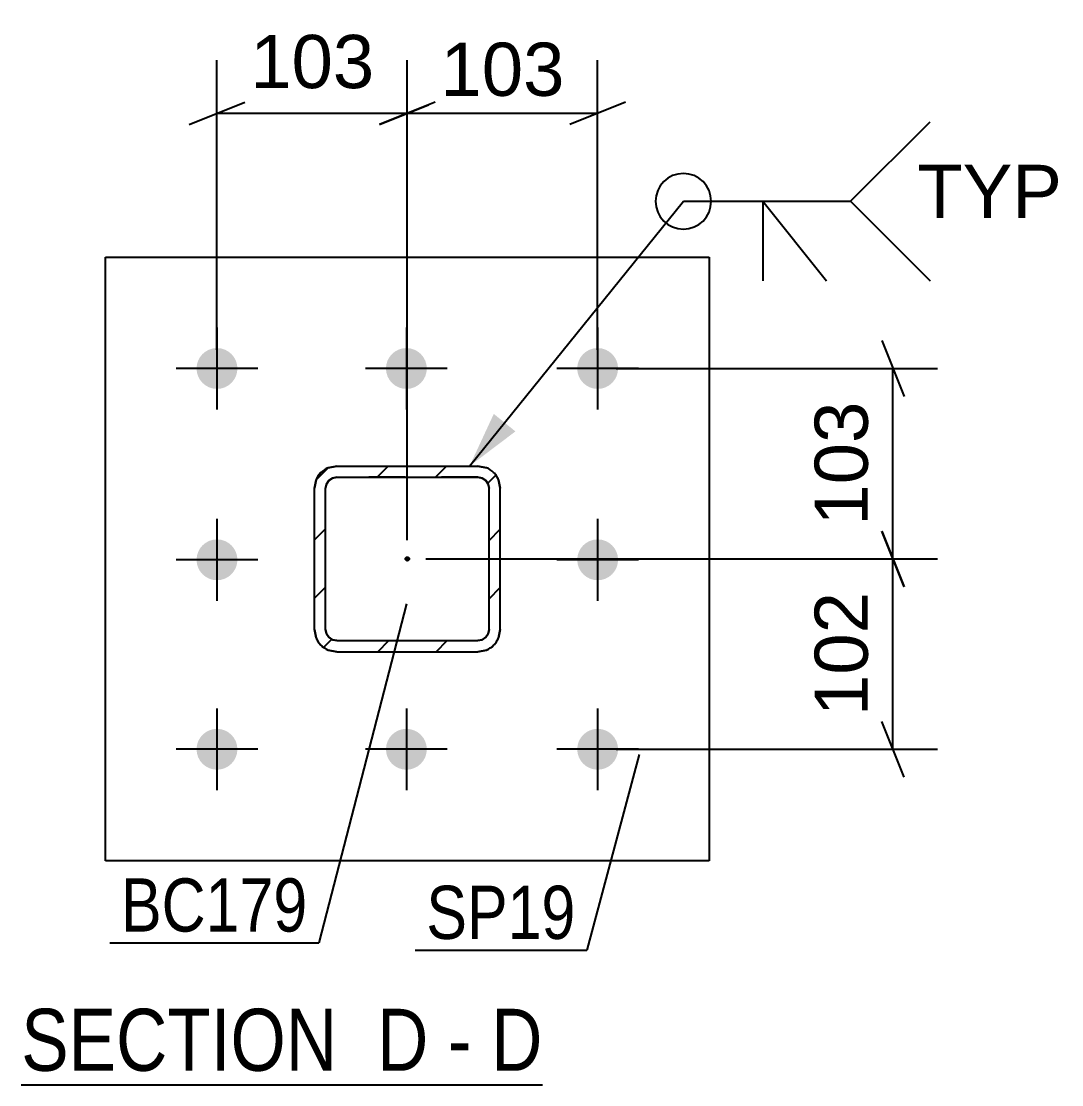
# Model space of a CAD drawing. Header units: millimetres. Extents: x -57 to 784, y -422 to 172.
# Drawn here: x 54.9 to 111, y -335.6 to -278.4 of the extents above; entities that cross this region are included whole.
import ezdxf

# ---------------------------------------------------------------- set-up
doc = ezdxf.new("R2010")
doc.units = ezdxf.units.MM
doc.linetypes.add('DXK_LINE_DOT2', pattern=[3.9198, 1.9599, -1.9599])
doc.linetypes.add('DXK_LINE_DOT3', pattern=[5.9187, 2.979, -0.9799, 0.9799, -0.9799])
doc.styles.add('Arial', font='ARIAL.TTF', dxfattribs={"height": 0.2})
doc.styles.add('Arial Narrow', font='ARIALN.TTF', dxfattribs={"height": 0.2})

# ---------------------------------------------------------------- blocks, each defined once
blk = doc.blocks.new('Unknown-122571766-47 - 2436')
at = {"color": 6, "linetype": 'Continuous'}
blk.add_line((54.939, -335.607), (83.01, -335.607), dxfattribs=at)
at = {"color": 0, "linetype": 'Continuous'}
for points in [[(73.048, -334.857), (73.048, -331.357), (54.939, -331.357), (54.939, -334.857)], [(76.866, -334.857), (76.866, -331.357), (74.098, -331.357), (74.098, -334.857)], [(79.191, -334.857), (79.191, -331.357), (77.916, -331.357), (77.916, -334.857)], [(83.01, -334.857), (83.01, -331.357), (80.241, -331.357), (80.241, -334.857)]]:
    blk.add_wipeout(points, dxfattribs=at)
at = {"color": 7, "linetype": 'Continuous', "style": 'Arial Narrow'}
for s, height, p in [('SECTION ', 3.3405, (54.939, -334.857)), ('D', 3.34, (74.098, -334.857)), ('D', 3.34, (80.241, -334.857)), ('-', 3.34, (77.916, -334.857))]:
    blk.add_text(s, height=height, dxfattribs=at).set_placement(p)
blk = doc.blocks.new('Bolt-122571766-2462 - 2436')
at = {"linetype": 'Continuous'}
for points in [[(66.579, -297.046, -1), (64.379, -297.046, -1)], [(76.779, -297.046, -1), (74.579, -297.046, -1)], [(87.079, -297.046, -1), (84.879, -297.046, -1)], [(66.579, -307.346, -1), (64.379, -307.346, -1)], [(87.079, -307.346, -1), (84.879, -307.346, -1)], [(66.579, -317.546, -1), (64.379, -317.546, -1)], [(76.779, -317.546, -1), (74.579, -317.546, -1)], [(87.079, -317.546, -1), (84.879, -317.546, -1)]]:
    blk.add_hatch(color=1, dxfattribs=at).paths.add_polyline_path(points)
at = {"color": 1, "linetype": 'Continuous'}
for p, q in [((65.479, -294.846), (65.479, -299.246)), ((75.679, -294.846), (75.679, -299.246)), ((85.979, -294.846), (85.979, -299.246)), ((67.679, -297.046), (63.279, -297.046)), ((77.879, -297.046), (73.479, -297.046)), ((88.179, -297.046), (83.779, -297.046)), ((65.479, -305.146), (65.479, -309.546)), ((85.979, -305.146), (85.979, -309.546)), ((67.679, -307.346), (63.279, -307.346)), ((88.179, -307.346), (83.779, -307.346)), ((65.479, -315.346), (65.479, -319.746)), ((75.679, -315.346), (75.679, -319.746)), ((85.979, -315.346), (85.979, -319.746)), ((67.679, -317.546), (63.279, -317.546)), ((77.879, -317.546), (73.479, -317.546)), ((88.179, -317.546), (83.779, -317.546))]:
    blk.add_line(p, q, dxfattribs=at)
blk = doc.blocks.new('Part-122571766-2471 - 2436')
at = {"linetype": 'Continuous'}
h = blk.add_hatch(dxfattribs=at)
h.set_pattern_fill('', scale=0.7, style=0, pattern_type=0)
h.set_pattern_definition([(45, (71.4695, -302.3874), (-1.57154, 1.57154), [])])
h.paths.add_polyline_path([(71.929, -302.296), (71.47, -302.387), (71.08, -302.648), (70.82, -303.037), (70.729, -303.496), (70.729, -311.096), (70.82, -311.555), (71.08, -311.945), (71.47, -312.205), (71.929, -312.296), (79.529, -312.296), (79.988, -312.205), (80.377, -311.945), (80.637, -311.555), (80.729, -311.096), (80.729, -303.496), (80.637, -303.037), (80.377, -302.648), (79.988, -302.387), (79.529, -302.296)])
h.paths.add_polyline_path([(79.529, -302.896), (79.758, -302.942), (79.953, -303.072), (80.083, -303.266), (80.129, -303.496), (80.129, -311.096), (80.083, -311.326), (79.953, -311.52), (79.758, -311.65), (79.529, -311.696), (71.929, -311.696), (71.699, -311.65), (71.504, -311.52), (71.374, -311.326), (71.329, -311.096), (71.329, -303.496), (71.374, -303.266), (71.504, -303.072), (71.699, -302.942), (71.929, -302.896)])
blk.add_hatch(color=246, dxfattribs=at).paths.add_polyline_path([(75.729, -307.396, -1), (75.729, -307.196, -1)])
at = {"color": 7, "linetype": 'DXK_LINE_DOT2'}
for p, q in [((71.47, -302.387), (71.929, -302.296)), ((71.929, -302.296), (79.529, -302.296)), ((79.529, -302.296), (79.988, -302.387)), ((70.729, -303.496), (70.82, -303.037)), ((71.374, -303.266), (71.329, -303.496)), ((71.504, -303.072), (71.374, -303.266)), ((71.699, -302.942), (71.504, -303.072)), ((71.929, -302.896), (71.699, -302.942)), ((79.529, -302.896), (71.929, -302.896)), ((79.758, -302.942), (79.529, -302.896)), ((79.953, -303.072), (79.758, -302.942)), ((80.083, -303.266), (79.953, -303.072)), ((80.129, -303.496), (80.083, -303.266)), ((80.637, -303.037), (80.729, -303.496)), ((70.729, -311.096), (70.729, -303.496)), ((71.329, -311.096), (71.329, -303.496)), ((80.129, -311.096), (80.129, -303.496)), ((80.729, -311.096), (80.729, -303.496)), ((70.82, -311.555), (70.729, -311.096)), ((71.329, -311.096), (71.374, -311.326)), ((71.374, -311.326), (71.504, -311.52)), ((79.953, -311.52), (80.083, -311.326)), ((80.083, -311.326), (80.129, -311.096)), ((80.729, -311.096), (80.637, -311.555)), ((71.504, -311.52), (71.699, -311.65)), ((71.699, -311.65), (71.929, -311.696)), ((71.929, -311.696), (79.529, -311.696)), ((79.529, -311.696), (79.758, -311.65)), ((79.758, -311.65), (79.953, -311.52)), ((71.929, -312.296), (71.47, -312.205)), ((71.929, -312.296), (79.529, -312.296)), ((79.988, -312.205), (79.529, -312.296))]:
    blk.add_line(p, q, dxfattribs=at)
at = {"color": 2, "linetype": 'Continuous'}
for p, q in [((71.929, -302.296), (71.47, -302.387)), ((71.929, -302.296), (79.529, -302.296)), ((79.988, -302.387), (79.529, -302.296)), ((70.82, -303.037), (70.729, -303.496)), ((71.329, -303.496), (71.374, -303.266)), ((71.374, -303.266), (71.504, -303.072)), ((71.504, -303.072), (71.699, -302.942)), ((71.699, -302.942), (71.929, -302.896)), ((71.929, -302.896), (79.529, -302.896)), ((79.529, -302.896), (79.758, -302.942)), ((79.758, -302.942), (79.953, -303.072)), ((79.953, -303.072), (80.083, -303.266)), ((80.083, -303.266), (80.129, -303.496)), ((80.729, -303.496), (80.637, -303.037)), ((70.729, -311.096), (70.729, -303.496)), ((71.329, -311.096), (71.329, -303.496)), ((80.129, -311.096), (80.129, -303.496)), ((80.729, -311.096), (80.729, -303.496)), ((70.729, -311.096), (70.82, -311.555)), ((71.374, -311.326), (71.329, -311.096)), ((71.504, -311.52), (71.374, -311.326)), ((80.083, -311.326), (79.953, -311.52)), ((80.129, -311.096), (80.083, -311.326)), ((80.637, -311.555), (80.729, -311.096)), ((71.699, -311.65), (71.504, -311.52)), ((71.929, -311.696), (71.699, -311.65)), ((71.929, -311.696), (79.529, -311.696)), ((79.758, -311.65), (79.529, -311.696)), ((79.953, -311.52), (79.758, -311.65)), ((71.47, -312.205), (71.929, -312.296)), ((71.929, -312.296), (79.529, -312.296)), ((79.529, -312.296), (79.988, -312.205))]:
    blk.add_line(p, q, dxfattribs=at)
at = {"color": 7, "linetype": 'DXK_LINE_DOT3'}
blk.add_line((75.729, -307.296), (75.729, -307.296), dxfattribs=at)
at = {"color": 246, "linetype": 'DXK_LINE_DOT2'}
blk.add_line((75.729, -307.296), (75.729, -307.296), dxfattribs=at)
at = {"color": 246, "linetype": 'Continuous'}
blk.add_circle((75.729, -307.296), 0.1, dxfattribs=at)
at = {"color": 7, "linetype": 'DXK_LINE_DOT2'}
for centre, start, end in [((71.929, -303.496), 112.5, 157.5), ((79.529, -303.496), 22.5, 67.5), ((71.929, -311.096), 202.5, 247.5), ((79.529, -311.096), 292.5, 337.5)]:
    blk.add_arc(centre, 1.2, start, end, dxfattribs=at)
at = {"color": 2, "linetype": 'Continuous'}
for centre, start, end in [((71.929, -303.496), 112.5, 157.5), ((79.529, -303.496), 22.5, 67.5), ((71.929, -311.096), 202.5, 247.5), ((79.529, -311.096), 292.5, 337.5)]:
    blk.add_arc(centre, 1.2, start, end, dxfattribs=at)
blk = doc.blocks.new('Part-122571766-2546 - 2436')
at = {"color": 2, "linetype": 'Continuous'}
for p, q in [((59.479, -291.046), (91.979, -291.046)), ((59.479, -323.546), (59.479, -291.046)), ((91.979, -291.046), (91.979, -323.546)), ((91.979, -323.546), (59.479, -323.546))]:
    blk.add_line(p, q, dxfattribs=at)
blk = doc.blocks.new('StraightDimension-122571766-2628 - 2436')
at = {"color": 7, "linetype": 'Continuous'}
for p, q in [((75.729, -306.296), (75.729, -280.453)), ((85.979, -296.046), (85.979, -280.453)), ((74.229, -283.903), (77.229, -282.703)), ((87.479, -282.703), (84.479, -283.903)), ((75.729, -283.303), (85.979, -283.303))]:
    blk.add_line(p, q, dxfattribs=at)
at = {"color": 0}
blk.add_wipeout([(84.783, -282.968), (84.783, -278.768), (76.913, -278.768), (76.913, -282.968)], dxfattribs=at)
at = {"color": 3, "style": 'Arial'}
blk.add_text('103', height=2.8652, dxfattribs=at).set_placement((77.513, -282.368))
blk = doc.blocks.new('StraightDimension-122571766-2645 - 2436')
at = {"color": 7, "linetype": 'Continuous'}
for p, q in [((65.479, -296.046), (65.479, -280.453)), ((75.729, -306.296), (75.729, -280.453)), ((63.979, -283.903), (66.979, -282.703)), ((77.229, -282.703), (74.229, -283.903)), ((65.479, -283.303), (75.729, -283.303))]:
    blk.add_line(p, q, dxfattribs=at)
at = {"color": 0}
blk.add_wipeout([(74.539, -282.553), (74.539, -278.353), (66.668, -278.353), (66.668, -282.553)], dxfattribs=at)
at = {"color": 3, "style": 'Arial'}
blk.add_text('103', height=2.8652, dxfattribs=at).set_placement((67.268, -281.953))
blk = doc.blocks.new('StraightDimension-122571766-2663 - 2436')
at = {"color": 7, "linetype": 'Continuous'}
for p, q in [((101.278, -305.796), (102.478, -308.796)), ((76.729, -307.296), (104.278, -307.296)), ((101.878, -317.546), (101.878, -307.296)), ((102.478, -319.046), (101.278, -316.046)), ((86.979, -317.546), (104.278, -317.546))]:
    blk.add_line(p, q, dxfattribs=at)
at = {"color": 0}
blk.add_wipeout([(101.128, -308.486), (96.928, -308.486), (96.928, -316.357), (101.128, -316.357)], dxfattribs=at)
at = {"color": 3, "style": 'Arial'}
blk.add_text('102', height=2.8652, rotation=90.0002, dxfattribs=at).set_placement((100.528, -315.757))
blk = doc.blocks.new('StraightDimension-122571766-2680 - 2436')
at = {"color": 7, "linetype": 'Continuous'}
for p, q in [((101.278, -295.546), (102.478, -298.546)), ((86.979, -297.046), (104.278, -297.046)), ((101.878, -307.296), (101.878, -297.046)), ((102.478, -308.796), (101.278, -305.796)), ((76.729, -307.296), (104.278, -307.296))]:
    blk.add_line(p, q, dxfattribs=at)
at = {"color": 0}
blk.add_wipeout([(101.128, -298.236), (96.928, -298.236), (96.928, -306.107), (101.128, -306.107)], dxfattribs=at)
at = {"color": 3, "style": 'Arial'}
blk.add_text('103', height=2.8652, rotation=90.0002, dxfattribs=at).set_placement((100.528, -305.507))
blk = doc.blocks.new('WeldMark-122571766-2697 - 2436')
at = {"linetype": 'Continuous'}
blk.add_hatch(color=30, dxfattribs=at).paths.add_polyline_path([(81.552, -300.434), (79.084, -302.296), (80.386, -299.491)])
at = {"color": 30, "linetype": 'Continuous'}
for p, q in [((79.084, -302.296), (90.595, -288.046)), ((90.595, -288.046), (99.595, -288.046))]:
    blk.add_line(p, q, dxfattribs=at)
at = {"color": 3, "linetype": 'Continuous'}
for q in [(98.309, -292.332), (94.881, -292.332)]:
    blk.add_line((94.881, -288.046), q, dxfattribs=at)
for start, end in [(90, 270), (270, 90)]:
    blk.add_arc((90.595, -288.046), 1.5, start, end, dxfattribs=at)
at = {"color": 0, "linetype": 'Continuous'}
blk.add_wipeout([(110.97, -288.946), (110.97, -285.946), (103.195, -285.946), (103.195, -288.946)], dxfattribs=at)
blk.add_wipeout([(110.97, -288.946), (110.97, -285.946), (103.195, -285.946), (103.195, -288.946)], dxfattribs=at)
at = {"color": 3, "linetype": 'Continuous'}
for q in [(103.881, -283.76), (103.881, -292.332)]:
    blk.add_line((99.595, -288.046), q, dxfattribs=at)
at = {"color": 3, "linetype": 'Continuous', "style": 'Arial'}
blk.add_text('TYP', height=2.8652, dxfattribs=at).set_placement((103.195, -288.946))
blk = doc.blocks.new('Mark-122571766-2542 - 2436')
at = {"color": 30, "linetype": 'Continuous'}
for p in [(88.214, -317.829), (76.155, -328.357)]:
    blk.add_line(p, (85.394, -328.357), dxfattribs=at)
at = {"color": 0}
blk.add_wipeout([(84.794, -327.757), (84.794, -324.757), (76.755, -324.757), (76.755, -327.757)], dxfattribs=at)
blk.add_wipeout([(84.794, -327.757), (84.794, -324.757), (76.755, -324.757), (76.755, -327.757)], dxfattribs=at)
at = {"color": 3, "style": 'Arial Narrow'}
blk.add_text('SP19', height=2.8633, dxfattribs=at).set_placement((76.755, -327.757))
blk = doc.blocks.new('Mark-122571766-2467 - 2436')
at = {"color": 30, "linetype": 'Continuous'}
for p in [(75.687, -309.718), (59.712, -327.961)]:
    blk.add_line(p, (70.961, -327.961), dxfattribs=at)
at = {"color": 0}
blk.add_wipeout([(70.361, -327.361), (70.361, -324.361), (60.312, -324.361), (60.312, -327.361)], dxfattribs=at)
blk.add_wipeout([(70.361, -327.361), (70.361, -324.361), (60.312, -324.361), (60.312, -327.361)], dxfattribs=at)
at = {"color": 3, "style": 'Arial Narrow'}
blk.add_text('BC179', height=2.8633, dxfattribs=at).set_placement((60.312, -327.361))

msp = doc.modelspace()

# ---------------------------------------------------------------- block references
for name in ['Part-122571766-2546 - 2436', 'Bolt-122571766-2462 - 2436', 'Part-122571766-2471 - 2436', 'Unknown-122571766-47 - 2436']:
    msp.add_blockref(name, (0, 0))

# ---------------------------------------------------------------- next in the draw order: block references
for name in ['StraightDimension-122571766-2628 - 2436', 'Mark-122571766-2467 - 2436']:
    msp.add_blockref(name, (0, 0))

# ---------------------------------------------------------------- next in the draw order: block references
msp.add_blockref('StraightDimension-122571766-2645 - 2436', (0, 0))

# ---------------------------------------------------------------- next in the draw order: block references
msp.add_blockref('StraightDimension-122571766-2663 - 2436', (0, 0))

# ---------------------------------------------------------------- next in the draw order: block references
for name in ['StraightDimension-122571766-2680 - 2436', 'Mark-122571766-2542 - 2436']:
    msp.add_blockref(name, (0, 0))

# ---------------------------------------------------------------- next in the draw order: block references
msp.add_blockref('WeldMark-122571766-2697 - 2436', (0, 0))

doc.saveas('drawing.dxf')
